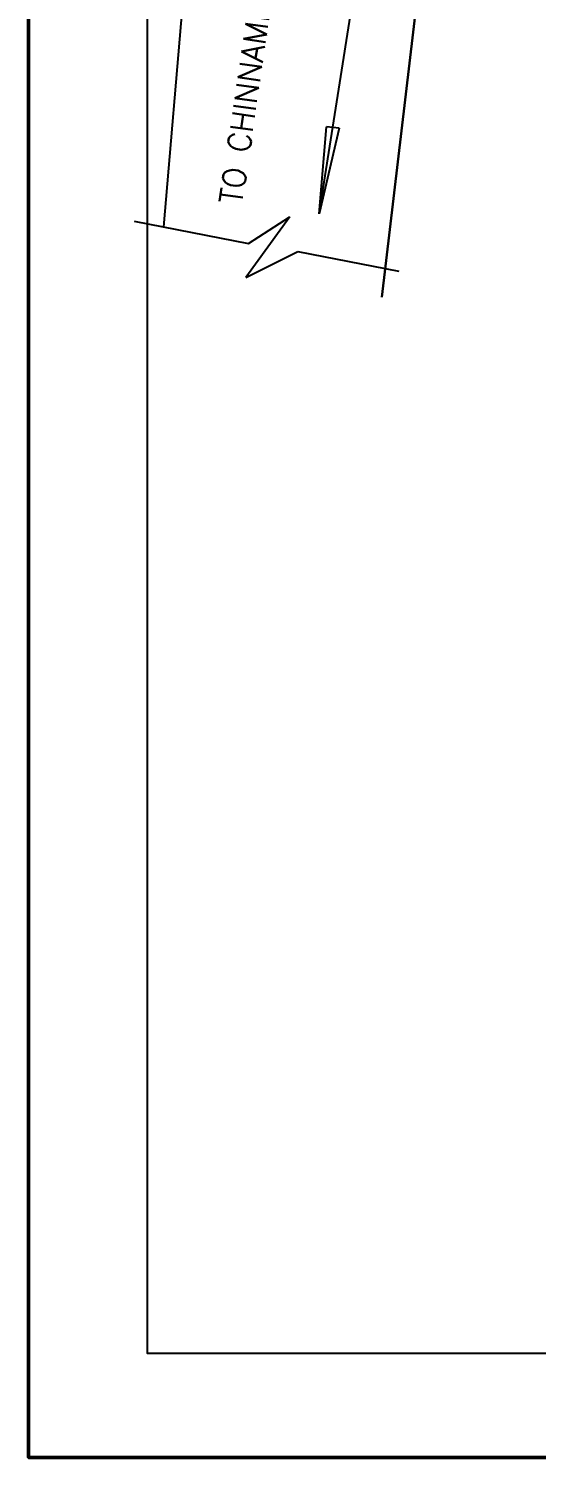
# Model space of a CAD drawing. Header units: metres. Extents: x 45752 to 165956, y -20087 to -17423.
# Drawn here: x 165484.3 to 165513.6, y -17696.6 to -17614 of the extents above; entities that cross this region are included whole.
import ezdxf

# ---------------------------------------------------------------- set-up
doc = ezdxf.new("R2010")
doc.units = ezdxf.units.M
doc.header["$MEASUREMENT"] = 0
doc.layers.get('0').update_dxf_attribs({"linetype": 'CONTINUOUS', "lineweight": 30})
for name, color, linetype, lineweight in [('FLOOR-GROUND', 7, 'CONTINUOUS', 50), ('O.TEX', 11, 'CONTINUOUS', 30), ('topo line', 6, 'CONTINUOUS', 30)]:
    doc.layers.add(name, color=color, linetype=linetype, lineweight=lineweight)
doc.layers.add('road', color=1, linetype='CONTINUOUS')
doc.styles.add('Q', font='simplex.shx')

msp = doc.modelspace()

# ---------------------------------------------------------------- linework, layer by layer
at = {"color": 0, "linetype": 'ByBlock', "lineweight": -2}
msp.add_lwpolyline([(165491.15144, -17480.32908), (165813.86692, -17480.32908), (165813.86692, -17690.5606), (165491.15144, -17690.5606)], close=True, dxfattribs=at)
at = {"layer": 'FLOOR-GROUND', "color": 64}
msp.add_lwpolyline([(165484.27957, -17476.53191), (165956.49922, -17476.53191), (165956.49922, -17696.56587), (165484.27957, -17696.56587)], close=True, dxfattribs=at)
at = {"layer": 'road'}
for p, q in [((165498.60105, -17547.86508), (165492.08142, -17625.43077)), ((165501.07236, -17624.66986), (165504.09522, -17605.47391)), ((165501.07236, -17624.66986), (165501.49984, -17619.63983)), ((165502.21586, -17619.7227), (165501.07236, -17624.66986)), ((165502.21586, -17619.7227), (165501.5, -17619.63984)), ((165490.37466, -17625.09713), (165496.97477, -17626.38733)), ((165499.37436, -17624.85839), (165496.83945, -17628.35888)), ((165496.97477, -17626.38733), (165499.37436, -17624.85839)), ((165496.83945, -17628.35888), (165499.83597, -17626.84674)), ((165499.83597, -17626.84674), (165505.66527, -17627.98626))]:
    msp.add_line(p, q, dxfattribs=at)
at = {"layer": 'topo line'}
msp.add_line((165509.49952, -17588.83075), (165504.67896, -17629.48747), dxfattribs=at)

# ---------------------------------------------------------------- texts
at = {"layer": 'O.TEX', "insert": (165495.30496, -17623.99314), "char_height": 1.3, "attachment_point": 1, "rotation": 81.6645244, "style": 'Q'}
msp.add_mtext_dynamic_manual_height_columns('TO CHINNAMBEDU', width=1121.9895795, gutter_width=30, heights=[0], dxfattribs=at)

doc.saveas('drawing.dxf')
